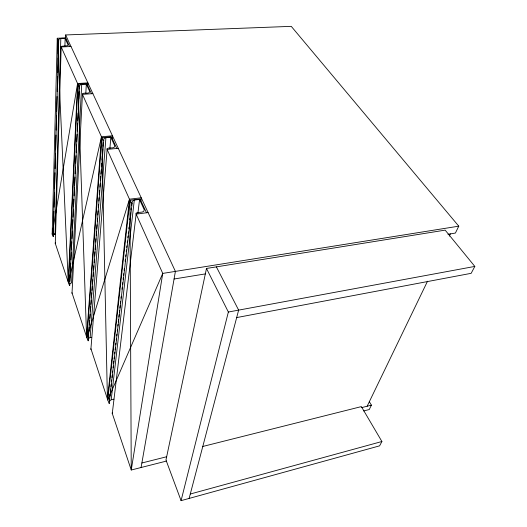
<?xml version="1.0" encoding="UTF-8"?>
<svg xmlns="http://www.w3.org/2000/svg" width="527" height="527" viewBox="0 0 527 527"><rect width="100%" height="100%" fill="white"/><g stroke="black" fill="none" stroke-linecap="round" stroke-linejoin="round"><path stroke-width="0.79" d="M55.552 242.743L55.177 243.125L68.233 282.077L77.581 83.523L61.053 46.659A0.679 0.336 5.5 0 1 61.494 46.297L67.087 45.757L68.115 45.151L65.164 38.24C63.826 38.655 58.148 37.285 58.721 40.474L53.141 236.63L52.173 234.172L57.278 38.247L65.671 37.918L69.669 46.574M53.332 236.531L53.398 230.174M53.49 226.893L53.912 211.314M54.024 207.21L54.433 192.447M54.544 188.35L54.966 172.764M55.078 168.666L55.487 153.904M55.599 149.806L56 135.044M56.139 130.123L56.541 115.36M56.652 111.256L57.054 96.494M57.193 91.573L57.595 76.817M57.706 72.713L58.108 57.95M58.22 53.853L58.602 39.907M60.822 38.412L55.071 234.12L53.741 234.732L53.24 235.912M55.289 243.481L61.178 46.949L71.007 46.521M64.887 46.448L65.164 38.24M65.532 38.115L65.638 34.96L291.253 26.35L458.773 226.169L455.407 233.059L447.95 234.278M65.618 39.558L65.671 37.918M71.949 292.696L86.593 336.839L101.461 136.77L82.284 94.01A0.731 0.395 5.7 0 1 82.746 93.575C84.188 92.39 89.59 94.412 89.728 91.52L86.323 84.136C84.807 84.458 78.701 83.371 79.557 86.863L69.584 285.647L68.503 282.894L77.937 84.307L86.85 83.753L91.467 93.734M69.847 281.26L70.21 273.875M70.368 270.588L70.73 263.204M70.895 259.923L71.257 252.538M71.415 249.251L71.777 241.867M71.942 238.586L72.298 231.195M72.462 227.914L72.864 219.706M72.983 217.243L73.345 209.858M73.51 206.577L73.872 199.186M74.03 195.906L74.432 187.698M74.551 185.234L74.959 177.032M75.117 173.745L75.44 167.184M75.638 163.08L76 155.689M76.165 152.408L76.527 145.024M76.685 141.737L77.047 134.352M77.206 131.071L77.568 123.68M77.732 120.4L78.095 113.015M78.253 109.728L78.615 102.343M78.78 99.063L79.142 91.678M79.3 88.391L79.419 85.927M81.711 84.419L71.56 282.788L69.847 283.981M72.008 293.341L82.436 94.34L92.884 93.641M85.822 93.174L86.323 84.136M87.706 86.171L87.89 82.891L77.581 83.523L52.173 234.172M90.921 348.703L107.416 398.952L129.458 199.199L106.948 149.003A0.784 0.461 6.1 0 1 107.416 148.476C108.931 147.191 114.919 149.154 114.807 145.907L110.835 137.297C109.049 137.501 102.534 136.829 103.72 140.65L88.108 340.87L86.902 337.754L101.869 137.679L111.381 136.836L116.763 148.476M88.253 338.789L88.569 334.691M88.819 331.411L89.129 327.313M89.32 324.849L89.636 320.752M89.821 318.295L90.137 314.191M90.387 310.917L90.703 306.813M90.894 304.356L91.204 300.258M91.461 296.978L91.77 292.874M91.961 290.417L92.278 286.319M92.462 283.855L92.778 279.758M93.029 276.477L93.345 272.38M93.536 269.923L93.846 265.819M94.102 262.538L94.353 259.264M94.603 255.984L94.919 251.88M95.104 249.423L95.42 245.325M95.67 242.045L95.921 238.764M96.171 235.483L96.487 231.386M96.678 228.922L96.994 224.825M97.245 221.544L97.495 218.264M97.745 214.99L98.062 210.886M98.312 207.605L98.562 204.331M98.812 201.05L99.069 197.77M99.32 194.489L99.629 190.392M99.886 187.111L100.137 183.831M100.387 180.55L100.703 176.453M100.888 173.996L101.204 169.892M101.454 166.611L101.704 163.337M101.961 160.056L102.271 155.952M102.521 152.678L102.778 149.398M103.028 146.117L103.279 142.837M88.246 339.283L88.911 338.169L90.13 337.583L105.92 137.731M90.861 349.572L107.119 149.391L118.272 148.331M109.873 148.746L110.835 137.297M112.179 139.069L112.455 135.801L101.461 136.77L68.503 282.894M166.618 461.033L131.243 470.018L162.738 273.408L135.94 213.646A0.843 0.547 7.1 0 1 136.421 213.013C138.034 211.617 144.681 213.415 144.246 209.759L139.563 199.601C137.376 199.641 130.498 199.581 132.066 203.765L109.135 403.544L107.771 400L129.938 200.273L140.129 199.041L146.48 212.783M109.372 400.467L109.557 398.827M109.833 396.376L110.117 393.919M110.393 391.462L110.67 389.012M110.947 386.554L111.223 384.104M111.507 381.647L111.691 380.013M111.968 377.556L112.244 375.099M112.528 372.648L112.712 371.008M113.081 367.741L113.265 366.1M113.542 363.65L113.825 361.193M114.102 358.735L114.287 357.102M114.655 353.828L114.84 352.194M115.123 349.737L115.4 347.286M115.676 344.829L115.861 343.196M116.236 339.922L116.421 338.281M116.698 335.831L116.882 334.19M117.251 330.916L117.442 329.283M117.811 326.009L117.995 324.375M118.272 321.918L118.555 319.467M118.832 317.01L119.109 314.553M119.385 312.103L119.57 310.462M119.853 308.012L120.13 305.555M120.406 303.104L120.591 301.464M120.966 298.19L121.151 296.556M121.981 289.191L122.172 287.558M122.541 284.284L122.725 282.65M123.094 279.376L123.278 277.736M123.562 275.285L123.746 273.645M124.115 270.377L124.3 268.737M125.136 261.372L125.321 259.739M125.696 256.465L125.881 254.831M126.249 251.557L126.434 249.923M126.711 247.466L126.902 245.832M127.27 242.558L127.455 240.918M127.824 237.651L128.008 236.01M128.292 233.56L128.476 231.92M128.845 228.646L129.029 227.012M129.866 219.647L130.05 218.013M130.419 214.739L130.61 213.106M130.979 209.832L131.164 208.191M131.44 205.741L131.816 202.467M109.333 401.363L111.19 399.749L134.293 200.24M112.284 413.471L136.144 214.107L148.1 212.579M137.876 213.481L139.563 199.601M140.828 201.044L141.229 197.783L129.458 199.199L86.902 337.754M141.084 467.521L175.399 271.385L65.638 34.96M69.742 284.257L69.788 285.529M236.676 317.577L471.164 273.322L474.827 266.418L445.157 230.128L206.479 268.46L165.972 460.012L181.077 500.65L379.605 445.849L381.904 441.514L361.364 406.6L202.691 446.488M181.077 500.65L228.356 312.024L206.479 268.46M189.121 498.43L238.639 310.12L216.38 266.873M107.771 400L162.738 273.408L458.773 226.169M367.167 406.218L427.522 281.22M449.307 236.103L450.381 233.883M369.289 401.627L371.403 405.151L369.262 409.532L363.676 410.955M132.066 203.765L131.48 203.712L129.938 200.273L131.243 470.018L112.132 413.023L112.528 412.364M103.72 140.65L103.173 140.59L101.869 137.679L107.416 398.952M79.557 86.863L79.057 86.803L77.937 84.307L86.593 336.839M58.721 40.474L58.253 40.414L57.278 38.247L68.233 282.077M190.28 494.016L381.904 441.514M141.882 462.989L166.585 456.764M361.594 407.621L371.403 405.151M111.19 399.749L113.964 399.15M90.13 337.583L91.705 337.293M228.356 312.024L474.827 266.418M174.068 279.007L205.688 273.842M53.695 233.975L55.223 233.771M109.241 402.872L109.352 403.379M88.226 340.284L88.319 340.732"/></g></svg>
